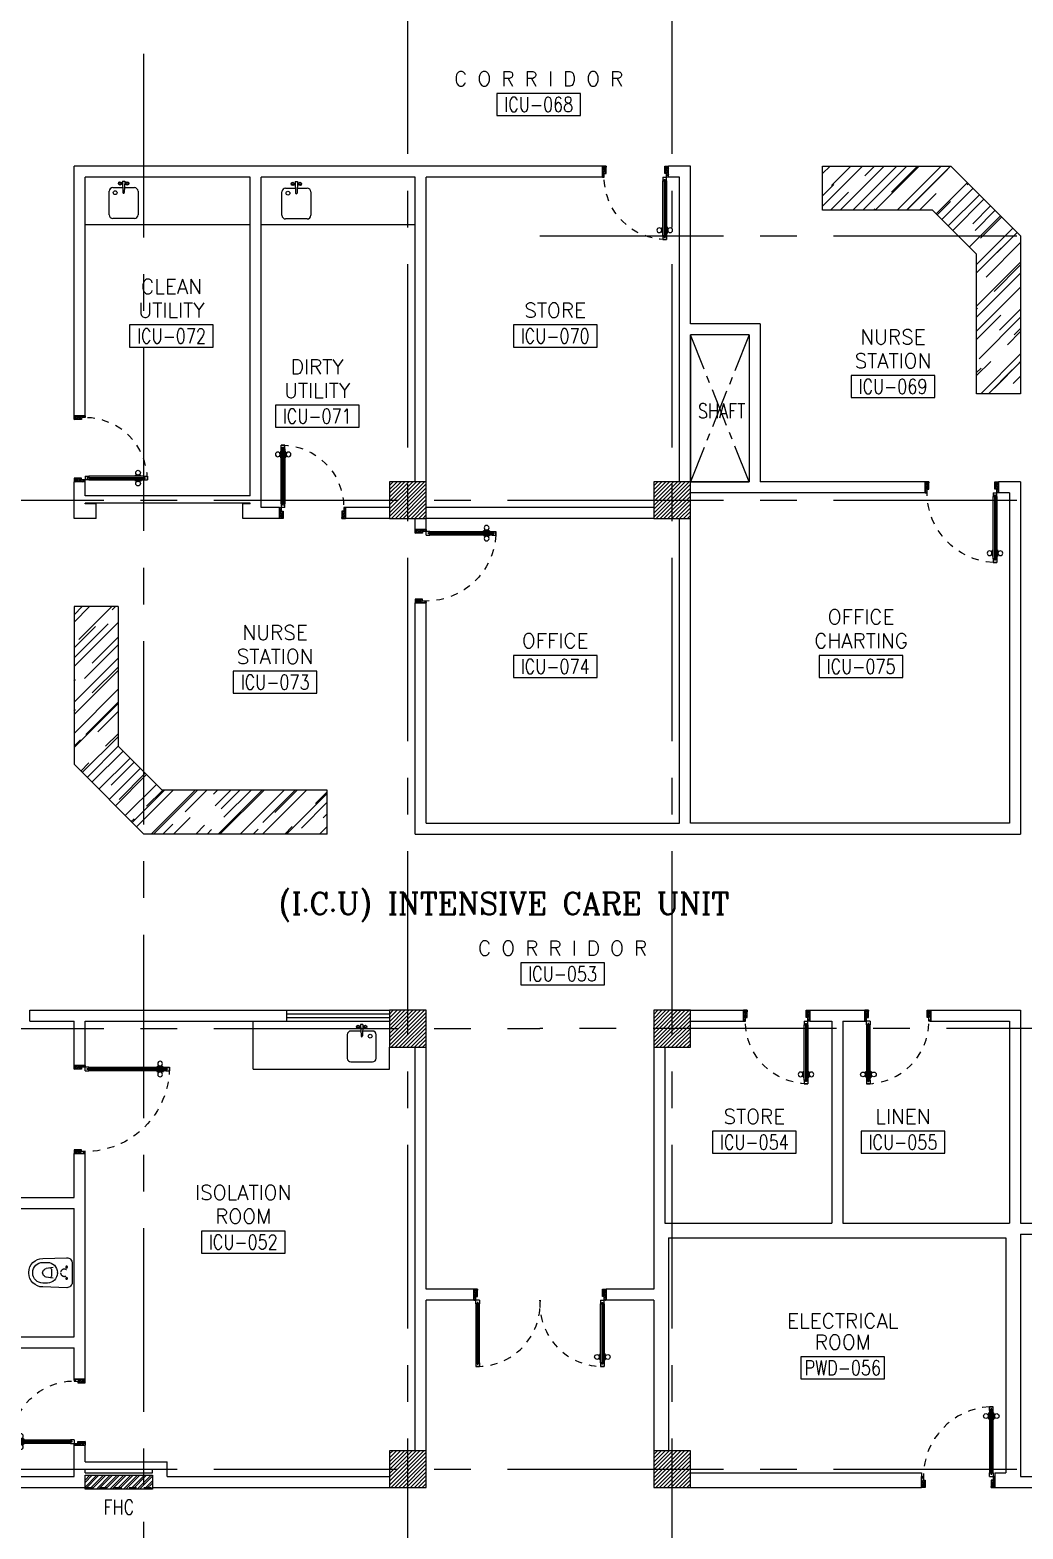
# Model space of a CAD drawing. Extents: x -0.3 to 93.5, y -1.1 to 78.4.
# Drawn here: x 17.84 to 31.37, y 36.15 to 56.57 of the extents above; entities that cross this region are included whole.
import ezdxf
from ezdxf.enums import TextEntityAlignment as Align

# ---------------------------------------------------------------- set-up
doc = ezdxf.new("R2010")
doc.units = 0
doc.header["$MEASUREMENT"] = 0
for name, pattern in [('CENTER2', [1.125, 0.75, -0.125, 0.125, -0.125]), ('CENTERX2', [4, 2.5, -0.5, 0.5, -0.5]), ('HIDDEN', [0.375, 0.25, -0.125]), ('HIDDEN2', [0.1875, 0.125, -0.0625])]:
    doc.linetypes.add(name, pattern=pattern)
doc.layers.get('0').update_dxf_attribs({"linetype": 'CONTINUOUS'})
for name, color, linetype in [('ALM', 11, 'CONTINUOUS'), ('AXES', 11, 'CENTERX2'), ('COL', 11, 'CONTINUOUS'), ('COUNTER', 11, 'CONTINUOUS'), ('DOOR', 7, 'CONTINUOUS'), ('FHC', 11, 'CONTINUOUS'), ('FIX', 11, 'CONTINUOUS'), ('HAT', 11, 'CONTINUOUS'), ('NON-MEDICAL', 11, 'CONTINUOUS'), ('RM-BOX', 11, 'CONTINUOUS'), ('RM-NAME', 11, 'CONTINUOUS'), ('RM-NO', 11, 'CONTINUOUS'), ('WALL', 11, 'CONTINUOUS'), ('WIN', 11, 'CONTINUOUS')]:
    doc.layers.add(name, color=color, linetype=linetype)
doc.styles.add('ROMANC', font='romanc', dxfattribs={"height": 0.1})
doc.styles.add('ROMANS', font='ROMANS.shx', dxfattribs={"width": 0.6})

# ---------------------------------------------------------------- blocks, each defined once
blk = doc.blocks.new('*X59')
at = {"color": 0}
for p, q in [((80579, 149522), (81047, 149990)), ((80579, 149575), (80994, 149990)), ((80579, 149628), (80941, 149990)), ((80579, 149681), (80888, 149990)), ((80579, 149734), (80835, 149990)), ((80579, 149787), (80782, 149990)), ((80579, 149840), (80729, 149990)), ((80579, 149893), (80676, 149990)), ((80579, 149946), (80623, 149990)), ((80600, 149490), (81079, 149969)), ((80653, 149490), (81079, 149916)), ((80706, 149490), (81079, 149863)), ((80759, 149490), (81079, 149810)), ((80812, 149490), (81079, 149757)), ((80865, 149490), (81079, 149704)), ((80918, 149490), (81079, 149651)), ((80971, 149490), (81079, 149598)), ((81024, 149490), (81079, 149545)), ((81077, 149490), (81079, 149492))]:
    blk.add_line(p, q, dxfattribs=at)
blk = doc.blocks.new('*X58')
at = {"color": 0}
for p, q in [((84179, 149516), (84653, 149990)), ((84179, 149569), (84600, 149990)), ((84179, 149622), (84547, 149990)), ((84179, 149675), (84494, 149990)), ((84179, 149728), (84441, 149990)), ((84179, 149781), (84388, 149990)), ((84179, 149834), (84335, 149990)), ((84179, 149887), (84282, 149990)), ((84179, 149940), (84229, 149990)), ((84206, 149490), (84679, 149963)), ((84259, 149490), (84679, 149910)), ((84312, 149490), (84679, 149857)), ((84365, 149490), (84679, 149804)), ((84418, 149490), (84679, 149751)), ((84471, 149490), (84679, 149698)), ((84524, 149490), (84679, 149645)), ((84577, 149490), (84679, 149592)), ((84630, 149490), (84679, 149539))]:
    blk.add_line(p, q, dxfattribs=at)
blk = doc.blocks.new('*X57')
at = {"color": 0}
for p, q in [((80579, 155515), (81054, 155990)), ((80579, 155568), (81001, 155990)), ((80579, 155621), (80948, 155990)), ((80579, 155674), (80895, 155990)), ((80579, 155727), (80842, 155990)), ((80579, 155780), (80789, 155990)), ((80579, 155833), (80736, 155990)), ((80579, 155886), (80683, 155990)), ((80579, 155939), (80630, 155990)), ((80607, 155490), (81079, 155962)), ((80660, 155490), (81079, 155909)), ((80713, 155490), (81079, 155856)), ((80766, 155490), (81079, 155803)), ((80819, 155490), (81079, 155750)), ((80872, 155490), (81079, 155697)), ((80925, 155490), (81079, 155644)), ((80978, 155490), (81079, 155591)), ((81031, 155490), (81079, 155538))]:
    blk.add_line(p, q, dxfattribs=at)
blk = doc.blocks.new('*X56')
at = {"color": 0}
for p, q in [((84179, 155509), (84660, 155990)), ((84179, 155562), (84607, 155990)), ((84179, 155615), (84554, 155990)), ((84179, 155668), (84501, 155990)), ((84179, 155721), (84448, 155990)), ((84179, 155774), (84395, 155990)), ((84179, 155827), (84342, 155990)), ((84179, 155880), (84289, 155990)), ((84179, 155933), (84236, 155990)), ((84179, 155986), (84183, 155990)), ((84213, 155490), (84679, 155956)), ((84266, 155490), (84679, 155903)), ((84319, 155490), (84679, 155850)), ((84372, 155490), (84679, 155796)), ((84426, 155490), (84679, 155743)), ((84479, 155490), (84679, 155690)), ((84532, 155490), (84679, 155637)), ((84585, 155490), (84679, 155584)), ((84638, 155490), (84679, 155531))]:
    blk.add_line(p, q, dxfattribs=at)
blk = doc.blocks.new('COL50')
at = {"layer": 'COL'}
blk.add_lwpolyline([(-250, 250), (-250, -250), (250, -250), (250, 250)], close=True, dxfattribs=at)
blk = doc.blocks.new('RM1')
at = {"layer": 'RM-BOX'}
blk.add_lwpolyline([(570, -200), (-570, -200), (-570, -500), (570, -500)], close=True, dxfattribs=at)
at = {"layer": 'RM-NAME', "style": 'ROMANS'}
for tag, p in [('ROOMNAME1', (0, 324)), ('ROOMNAME2', (0, 0))]:
    blk.add_attdef(tag, text='', height=200, dxfattribs=at).set_placement(p, align=Align.MIDDLE)
at = {"layer": 'RM-NO', "style": 'ROMANS', "width": 0.8}
blk.add_attdef('ROOMNO', text='', height=200, dxfattribs=at).set_placement((0, -350), align=Align.MIDDLE)
blk = doc.blocks.new('DOOR90')
at = {"layer": 'DOOR', "color": 0, "linetype": 'ByBlock'}
for p, q in [((-150, 0), (-150, -25)), ((-150, 0), (0, 0)), ((0, -50), (0, 0)), ((-1000, -25), (-1000, -75)), ((-1000, -75), (-1000, -25)), ((-950, -25), (-1000, -25)), ((-950, -75), (-1000, -75)), ((-970, -42), (-970, -58)), ((-950, -42), (-970, -42)), ((-950, -58), (-970, -58)), ((-950, -25), (-950, -42)), ((-950, -58), (-950, -75)), ((-918, -25), (-918, -18)), ((-828, -18), (-918, -18)), ((-918, -75), (-918, -82)), ((-828, -82), (-918, -82)), ((-905, -18), (-905, -9)), ((-905, -9), (-840, -9)), ((-905, -18), (-840, -18)), ((-905, -82), (-905, -91)), ((-905, -82), (-840, -82)), ((-905, -91), (-840, -91)), ((-840, -18), (-840, -9)), ((-840, -82), (-840, -91)), ((-828, -25), (-828, -18)), ((-828, -75), (-828, -82)), ((-200, -42), (-200, -25)), ((-200, -25), (-150, -25)), ((-180, -42), (-200, -42)), ((-200, -75), (-200, -58)), ((-200, -58), (-180, -58)), ((-150, -75), (-200, -75)), ((-180, -58), (-180, -42)), ((-150, -75), (-150, -25)), ((-150, -25), (-100, -25)), ((-100, -25), (-100, -50)), ((-100, -50), (0, -50)), ((-150, -900), (-150, -875)), ((-150, -875), (-100, -875)), ((0, -900), (-150, -900)), ((-150, -900), (0, -900)), ((-100, -850), (0, -850)), ((-100, -875), (-100, -850)), ((0, -850), (0, -900))]:
    blk.add_line(p, q, dxfattribs=at)
at = {"layer": 'DOOR', "color": 9, "linetype": 'ByBlock'}
for p, q in [((0, -50), (-114, 0)), ((0, -50), (-40, 0)), ((0, -50), (-100, -37)), ((0, -850), (-114, -900)), ((0, -850), (-100, -863)), ((0, -850), (-40, -900))]:
    blk.add_line(p, q, dxfattribs=at)
at = {"layer": 'DOOR', "linetype": 'ByBlock'}
for p, q in [((-200, -25), (-950, -25)), ((-200, -42), (-950, -42)), ((-200, -58), (-950, -58)), ((-950, -75), (-200, -75))]:
    blk.add_line(p, q, dxfattribs=at)
at = {"layer": 'DOOR', "color": 0, "linetype": 'ByBlock'}
for centre in [(-873, 24), (-873, -124)]:
    blk.add_circle(centre, 32.4, dxfattribs=at)
at = {"layer": 'DOOR', "color": 9, "linetype": 'ByBlock'}
for centre, radius, start, end in [((0, -50), 154, 161.1053, 166.2858), ((0, -50), 134, 158.1598, 169.28), ((0, -50), 94.4, 148.0182, 180), ((0, -50), 74.4, 137.7764, 180), ((0, -50), 114, 154.0838, 167.3774), ((0, -50), 54.4, 113.2074, 180), ((0, -50), 34.4, 90, 180), ((0, -50), 14.4, 90, 180), ((0, -850), 154, 193.7142, 198.8947), ((0, -850), 134, 190.72, 201.8402), ((0, -850), 94.4, 180, 211.9818), ((0, -850), 74.4, 180, 222.2236), ((0, -850), 54.4, 180, 246.7926), ((0, -850), 34.4, 180, 270), ((0, -850), 14.4, 180, 270)]:
    blk.add_arc(centre, radius, start, end, dxfattribs=at)
at = {"layer": 'DOOR', "linetype": 'HIDDEN', "ltscale": 0.5}
blk.add_arc((-150, -25), 850, 180, 270, dxfattribs=at)
blk = doc.blocks.new('A$C272A55A0')
at = {"layer": 'DOOR', "color": 0, "linetype": 'ByBlock'}
for p, q in [((0, 900), (0, 1050)), ((50, 1050), (0, 1050)), ((50, 950), (50, 1050)), ((1750, 950), (1750, 1050)), ((1750, 1050), (1800, 1050)), ((1800, 1050), (1800, 900)), ((0, 900), (25, 900)), ((25, 950), (50, 950)), ((25, 900), (25, 950)), ((75, 900), (25, 900)), ((25, 850), (25, 900)), ((42, 850), (25, 850)), ((58, 870), (42, 870)), ((42, 870), (42, 850)), ((58, 850), (58, 870)), ((75, 850), (58, 850)), ((75, 900), (75, 850)), ((1725, 900), (1775, 900)), ((1725, 900), (1725, 850)), ((1725, 850), (1742, 850)), ((1742, 870), (1758, 870)), ((1742, 850), (1742, 870)), ((1775, 950), (1750, 950)), ((1758, 870), (1758, 850)), ((1758, 850), (1775, 850)), ((1775, 900), (1775, 950)), ((1800, 900), (1775, 900)), ((1775, 850), (1775, 900)), ((25, 50), (42, 50)), ((25, 50), (25, 0)), ((25, 0), (75, 0)), ((75, 0), (25, 0)), ((42, 50), (42, 30)), ((42, 30), (58, 30)), ((58, 50), (75, 50)), ((58, 50), (58, 30)), ((75, 50), (75, 0)), ((1718, 160), (1709, 160)), ((1709, 95), (1709, 160)), ((1718, 95), (1709, 95)), ((1725, 173), (1718, 173)), ((1718, 173), (1718, 83)), ((1718, 95), (1718, 160)), ((1725, 83), (1718, 83)), ((1742, 50), (1725, 50)), ((1725, 50), (1725, 0)), ((1775, 0), (1725, 0)), ((1725, 0), (1775, 0)), ((1742, 50), (1742, 30)), ((1758, 30), (1742, 30)), ((1775, 50), (1758, 50)), ((1758, 50), (1758, 30)), ((1775, 173), (1782, 173)), ((1775, 83), (1782, 83)), ((1775, 50), (1775, 0)), ((1782, 173), (1782, 83)), ((1782, 160), (1791, 160)), ((1782, 95), (1782, 160)), ((1782, 95), (1791, 95)), ((1791, 95), (1791, 160))]:
    blk.add_line(p, q, dxfattribs=at)
at = {"layer": 'DOOR', "color": 9, "linetype": 'ByBlock'}
for p, q in [((50, 1050), (0, 1010)), ((50, 1050), (0, 937)), ((50, 1050), (37, 950)), ((1750, 1050), (1800, 1010)), ((1750, 1050), (1800, 937)), ((1750, 1050), (1763, 950))]:
    blk.add_line(p, q, dxfattribs=at)
at = {"layer": 'DOOR', "linetype": 'ByBlock'}
for p, q in [((25, 850), (25, 50)), ((42, 850), (42, 50)), ((58, 850), (58, 50)), ((75, 50), (75, 850)), ((1725, 50), (1725, 850)), ((1742, 850), (1742, 50)), ((1758, 850), (1758, 50)), ((1775, 850), (1775, 50))]:
    blk.add_line(p, q, dxfattribs=at)
at = {"layer": 'DOOR', "color": 0, "linetype": 'ByBlock'}
for centre in [(1676, 128), (1824, 128)]:
    blk.add_circle(centre, 32.4, dxfattribs=at)
at = {"layer": 'DOOR', "color": 9, "linetype": 'ByBlock'}
for centre, radius, start, end in [((50, 1050), 54.4, 203.2074, 270), ((50, 1050), 34.4, 180, 270), ((50, 1050), 14.4, 180, 270), ((1750, 1050), 14.4, 270, 0), ((1750, 1050), 34.4, 270, 0), ((1750, 1050), 54.4, 270, 336.7926), ((50, 1050), 74.4, 227.7764, 270), ((50, 1050), 94.4, 238.0182, 270), ((50, 1050), 114, 244.0838, 257.3774), ((50, 1050), 134, 248.1598, 259.28), ((50, 1050), 154, 251.1053, 256.2858), ((1750, 1050), 74.4, 270, 312.2236), ((1750, 1050), 94.4, 270, 301.9818), ((1750, 1050), 114, 282.6226, 295.9162), ((1750, 1050), 134, 280.72, 291.8402), ((1750, 1050), 154, 283.7142, 288.8947)]:
    blk.add_arc(centre, radius, start, end, dxfattribs=at)
at = {"layer": 'DOOR', "linetype": 'HIDDEN', "ltscale": 0.5}
for centre, start, end in [((50, 851), 268.3174, 3.2965), ((1750, 851), 176.7035, 271.6826)]:
    blk.add_arc(centre, 851, start, end, dxfattribs=at)
at = {"layer": 'WALL', "linetype": 'ByBlock'}
blk.add_line((1800, 900), (1800, 1050), dxfattribs=at)
blk = doc.blocks.new('*X108')
at = {"color": 0}
for p, q in [((80579, 155515), (81054, 155990)), ((80579, 155568), (81001, 155990)), ((80579, 155621), (80948, 155990)), ((80579, 155674), (80895, 155990)), ((80579, 155727), (80842, 155990)), ((80579, 155780), (80789, 155990)), ((80579, 155833), (80736, 155990)), ((80579, 155886), (80683, 155990)), ((80579, 155939), (80630, 155990)), ((80607, 155490), (81079, 155962)), ((80660, 155490), (81079, 155909)), ((80713, 155490), (81079, 155856)), ((80766, 155490), (81079, 155803)), ((80819, 155490), (81079, 155750)), ((80872, 155490), (81079, 155697)), ((80925, 155490), (81079, 155644)), ((80978, 155490), (81079, 155591)), ((81031, 155490), (81079, 155538))]:
    blk.add_line(p, q, dxfattribs=at)
blk = doc.blocks.new('A$C3A782592')
at = {"layer": 'COUNTER', "linetype": 'ByBlock'}
for p, q in [((0, 3100), (0, 951)), ((600, 3100), (0, 3100)), ((600, 3100), (600, 1200)), ((1200, 600), (600, 1200)), ((951, 0), (0, 951)), ((3450, 600), (1200, 600)), ((3450, 0), (3450, 600)), ((3450, 0), (951, 0))]:
    blk.add_line(p, q, dxfattribs=at)
blk = doc.blocks.new('DOOR100')
at = {"layer": 'DOOR', "color": 0, "linetype": 'ByBlock'}
for p, q in [((-25, 1300), (-75, 1300)), ((-75, 1300), (-25, 1300)), ((-75, 1250), (-75, 1300)), ((-58, 1250), (-75, 1250)), ((-42, 1270), (-58, 1270)), ((-58, 1250), (-58, 1270)), ((-42, 1250), (-42, 1270)), ((-25, 1250), (-42, 1250)), ((-25, 1250), (-25, 1300)), ((-82, 1205), (-91, 1205)), ((-91, 1205), (-91, 1140)), ((-82, 1140), (-91, 1140)), ((-75, 1218), (-82, 1218)), ((-82, 1128), (-82, 1218)), ((-82, 1205), (-82, 1140)), ((-75, 1128), (-82, 1128)), ((-25, 1218), (-18, 1218)), ((-25, 1128), (-18, 1128)), ((-18, 1128), (-18, 1218)), ((-18, 1205), (-9, 1205)), ((-18, 1205), (-18, 1140)), ((-18, 1140), (-9, 1140)), ((-9, 1205), (-9, 1140)), ((-1200, 0), (-1200, 150)), ((-1200, 150), (-1175, 150)), ((-1200, 150), (-1200, 0)), ((-1150, 0), (-1200, 0)), ((-1175, 150), (-1175, 100)), ((-1175, 100), (-1150, 100)), ((-1150, 100), (-1150, 0)), ((-75, 200), (-58, 200)), ((-75, 150), (-75, 200)), ((-75, 150), (-25, 150)), ((-58, 200), (-58, 180)), ((-58, 180), (-42, 180)), ((-50, 100), (-50, 0)), ((-25, 100), (-50, 100)), ((-50, 0), (0, 0)), ((-42, 200), (-25, 200)), ((-42, 180), (-42, 200)), ((-25, 200), (-25, 150)), ((0, 150), (-25, 150)), ((-25, 150), (-25, 100)), ((0, 150), (0, 0))]:
    blk.add_line(p, q, dxfattribs=at)
at = {"layer": 'DOOR', "linetype": 'ByBlock'}
for p, q in [((-75, 1250), (-75, 200)), ((-58, 200), (-58, 1250)), ((-42, 200), (-42, 1250)), ((-25, 200), (-25, 1250)), ((0, 0), (0, 150))]:
    blk.add_line(p, q, dxfattribs=at)
at = {"layer": 'DOOR', "color": 9, "linetype": 'ByBlock'}
for p, q in [((-1150, 0), (-1200, 114)), ((-1150, 0), (-1200, 40)), ((-1150, 0), (-1163, 100)), ((-50, 0), (0, 114)), ((-50, 0), (-37, 100)), ((-50, 0), (0, 40))]:
    blk.add_line(p, q, dxfattribs=at)
at = {"layer": 'DOOR', "color": 0, "linetype": 'ByBlock'}
for centre in [(-124, 1173), (24, 1173)]:
    blk.add_circle(centre, 32.4, dxfattribs=at)
at = {"layer": 'DOOR', "linetype": 'HIDDEN', "ltscale": 0.5}
blk.add_arc((-25, 150), 1150, 90, 180.0001, dxfattribs=at)
at = {"layer": 'DOOR', "color": 9, "linetype": 'ByBlock'}
for centre, radius, start, end in [((-1150, 0), 154, 103.7142, 108.8947), ((-1150, 0), 134, 100.72, 111.8402), ((-1150, 0), 94.4, 90, 121.9818), ((-1150, 0), 74.4, 90, 132.2236), ((-1150, 0), 54.4, 90, 156.7926), ((-1150, 0), 34.4, 90, 180), ((-1150, 0), 14.4, 90, 180), ((-50, 0), 94.4, 58.0182, 90), ((-50, 0), 74.4, 47.7764, 90), ((-50, 0), 54.4, 23.2074, 90), ((-50, 0), 34.4, 0, 90), ((-50, 0), 14.4, 0, 90), ((-50, 0), 134, 68.1598, 79.28), ((-50, 0), 114, 64.0838, 77.3774), ((-50, 0), 154, 71.1053, 76.2858)]:
    blk.add_arc(centre, radius, start, end, dxfattribs=at)
blk = doc.blocks.new('DOOR-10')
at = {"layer": 'DOOR', "color": 0, "linetype": 'ByBlock'}
for p, q in [((-26, 1100), (-76, 1100)), ((-76, 1100), (-26, 1100)), ((-76, 1050), (-76, 1100)), ((-59, 1050), (-76, 1050)), ((-43, 1070), (-59, 1070)), ((-59, 1050), (-59, 1070)), ((-43, 1050), (-43, 1070)), ((-26, 1050), (-43, 1050)), ((-26, 1050), (-26, 1100)), ((-83, 1005), (-92, 1005)), ((-92, 1005), (-92, 940)), ((-83, 940), (-92, 940)), ((-76, 1018), (-83, 1018)), ((-83, 928), (-83, 1018)), ((-83, 1005), (-83, 940)), ((-76, 928), (-83, 928)), ((-26, 1018), (-18, 1018)), ((-26, 928), (-18, 928)), ((-18, 928), (-18, 1018)), ((-18, 1005), (-9, 1005)), ((-18, 1005), (-18, 940)), ((-18, 940), (-9, 940)), ((-9, 1005), (-9, 940)), ((-1001, 0), (-1001, 150)), ((-1001, 150), (-976, 150)), ((-1001, 150), (-1001, 0)), ((-951, 0), (-1001, 0)), ((-976, 150), (-976, 100)), ((-976, 100), (-951, 100)), ((-951, 100), (-951, 0)), ((-76, 200), (-59, 200)), ((-76, 150), (-76, 200)), ((-76, 150), (-26, 150)), ((-59, 200), (-59, 180)), ((-59, 180), (-43, 180)), ((-51, 100), (-51, 0)), ((-26, 100), (-51, 100)), ((-51, 0), (-1, 0)), ((-43, 200), (-26, 200)), ((-43, 180), (-43, 200)), ((-26, 200), (-26, 150)), ((-1, 150), (-26, 150)), ((-26, 150), (-26, 100))]:
    blk.add_line(p, q, dxfattribs=at)
at = {"layer": 'DOOR', "linetype": 'ByBlock'}
for p, q in [((-76, 1050), (-76, 200)), ((-59, 200), (-59, 1050)), ((-43, 200), (-43, 1050)), ((-26, 200), (-26, 1050))]:
    blk.add_line(p, q, dxfattribs=at)
at = {"layer": 'DOOR', "color": 9, "linetype": 'ByBlock'}
for p, q in [((-951, 0), (-1001, 114)), ((-951, 0), (-1001, 40)), ((-951, 0), (-964, 100)), ((-51, 0), (-1, 114)), ((-51, 0), (-37, 100)), ((-51, 0), (-1, 40)), ((-1, 0), (-1, 150))]:
    blk.add_line(p, q, dxfattribs=at)
at = {"layer": 'DOOR', "color": 0, "linetype": 'ByBlock'}
for centre in [(-124, 973), (23, 973)]:
    blk.add_circle(centre, 32.4, dxfattribs=at)
at = {"layer": 'DOOR', "linetype": 'HIDDEN', "ltscale": 0.5}
blk.add_arc((-23, 149), 952, 93.1482, 179.9482, dxfattribs=at)
at = {"layer": 'DOOR', "color": 9, "linetype": 'ByBlock'}
for centre, radius, start, end in [((-951, 0), 154, 103.7142, 108.8947), ((-951, 0), 134, 100.72, 111.8402), ((-951, 0), 94.4, 90, 121.9818), ((-951, 0), 74.4, 90, 132.2236), ((-951, 0), 54.4, 90, 156.7926), ((-951, 0), 34.4, 90, 180), ((-951, 0), 14.4, 90, 180), ((-51, 0), 94.4, 58.0182, 90), ((-51, 0), 74.4, 47.7764, 90), ((-51, 0), 54.4, 23.2074, 90), ((-51, 0), 34.4, 0, 90), ((-51, 0), 14.4, 0, 90), ((-51, 0), 134, 68.1598, 79.28), ((-51, 0), 114, 64.0838, 77.3774), ((-51, 0), 154, 71.1053, 76.2858)]:
    blk.add_arc(centre, radius, start, end, dxfattribs=at)
blk = doc.blocks.new('WC1')
at = {"layer": 'FIX', "lineweight": 20}
for p, q in [((-727, 5), (-727, -5)), ((-674, 5), (-674, -5)), ((-534, 24), (-540, 0)), ((-540, 0), (-534, -24)), ((-210, 204), (-538, 194)), ((-475, 141), (-538, 141)), ((-395, 76), (-490, 60)), ((-339, 5), (-339, -5)), ((-538, -141), (-475, -141)), ((-538, -194), (-210, -204)), ((-490, -60), (-395, -76))]:
    blk.add_line(p, q, dxfattribs=at)
at = {"layer": 'FIX', "linetype": 'Continuous', "lineweight": 20}
blk.add_line((-420, -47), (-420, 45), dxfattribs=at)
at = {"layer": 'FIX', "lineweight": 20}
blk.add_lwpolyline([(-213, -204), (-210, -204, 0.414214), (-137, -131), (-137, 0), (-137, 131, 0.414214), (-210, 204)], format="xyb", dxfattribs=at)
at = {"layer": 'FIX', "linetype": 'HIDDEN2', "lineweight": 20, "ltscale": 0.3}
blk.add_circle((-245, 0), 49.8, dxfattribs=at)
at = {"layer": 'FIX', "linetype": 'HIDDEN', "lineweight": 20, "ltscale": 0.05}
for centre in [(-213, 78), (-213, -77)]:
    blk.add_circle(centre, 11.6, dxfattribs=at)
at = {"layer": 'FIX', "lineweight": 20}
for centre, radius, start, end in [((-538, 5), 189, 90, 180), ((-538, 5), 136, 90, 180), ((-473, -7), 68.2, 128.9242, 152.8468), ((-464, -18), 82, 108.496, 128.9242), ((-475, 5), 136, 360, 90), ((-538, -5), 189, 180, 270), ((-538, -5), 136, 180, 270), ((-473, 7), 68.2, 207.1532, 231.0758), ((-464, 18), 82, 231.0758, 251.504), ((-475, -5), 136, 270, 0)]:
    blk.add_arc(centre, radius, start, end, dxfattribs=at)
at = {"layer": 'FIX', "linetype": 'Continuous', "lineweight": 20}
for centre, start, end in [((-443, 46), 357.6662, 91.6121), ((-442, -46), 268.3879, 2.3338)]:
    blk.add_arc(centre, 22.3, start, end, dxfattribs=at)

msp = doc.modelspace()

# ---------------------------------------------------------------- hatches: boundary and pattern name
at = {"layer": 'COUNTER', "linetype": 'ByBlock'}
h = msp.add_hatch(dxfattribs=at)
h.set_pattern_fill('AR-RROOF', color=11, scale=0.32, angle=45, style=0)
h.set_pattern_definition([(45, (-276011.78315, -57293.01293), (0.27152900398, 0.72407734394), [4.8, -0.64, 1.6, -0.32]), (45, (-276011.59534, -57292.59885), (-0.52721881605, 0.0746704761), [0.96, -0.1056, 1.92, -0.24]), (45, (-276011.86234, -57292.70746), (1.02502199, 1.32822937778), [2.56, -0.448, 1.28, -0.32])])
h.paths.add_polyline_path([(30.3924, 54.72), (28.6424, 54.72), (28.6424, 54.12), (30.1424, 54.12), (30.7424, 53.52), (30.7424, 51.62), (31.3424, 51.62), (31.3424, 53.77)])
h = msp.add_hatch(dxfattribs=at)
h.set_pattern_fill('AR-RROOF', color=11, scale=0.32, angle=45, style=0)
h.set_pattern_definition([(45, (-57.83687, -112.74973), (0.271529, 0.72407734), [4.8, -0.64, 1.6, -0.32]), (45, (-57.64906, -112.33565), (-0.5272188, 0.0746705), [0.96, -0.1056, 1.92, -0.24]), (45, (-57.91607, -112.44426), (1.025022, 1.32822938), [2.56, -0.448, 1.28, -0.32])])
h.paths.add_polyline_path([(19.0424, 48.72), (18.4424, 48.72), (18.4424, 46.5715), (18.5188, 46.495), (19.3674, 46.495), (19.0424, 46.82)])
h.paths.add_polyline_path([(19.3924, 45.6215), (19.3924, 46.47), (19.3674, 46.495), (18.5188, 46.495)])
h.paths.add_polyline_path([(21.8924, 45.62), (21.8924, 46.22), (19.6424, 46.22), (19.3924, 46.47), (19.3924, 45.6215), (19.3938, 45.62)])
at = {"layer": 'FHC', "linetype": 'ByBlock', "ltscale": 0.3}
h = msp.add_hatch(dxfattribs=at)
h.set_pattern_fill('ANSI32', color=11, scale=0.175, style=0)
h.set_pattern_definition([(45, (-213.60383, 5.643995), (-0.046403883, 0.046403883), []), (45, (-213.572894, 5.643995), (-0.046403883, 0.046403883), [])])
h.paths.add_polyline_path([(19.5124, 36.695), (19.5124, 36.885), (18.5924, 36.885), (18.5924, 36.695)])
h.paths.add_polyline_path([(18.3797, 36.2739), (18.3797, 36.6947), (18.6422, 36.6947), (18.6422, 36.2739)], flags=9)

# ---------------------------------------------------------------- linework, layer by layer
at = {"layer": 'ALM', "linetype": 'ByBlock'}
msp.add_line((22.7424, 36.72), (22.9924, 36.72), dxfattribs=at)
msp.add_line((22.7424, 36.72), (22.9924, 36.72), dxfattribs=at)
at = {"layer": 'AXES'}
for p, q in [((22.9924, -1.1143), (22.9924, 77.6984)), ((22.9924, -1.1143), (22.9924, 77.6984)), ((26.5924, -1.1143), (26.5924, 77.6984)), ((26.5924, -1.1143), (26.5924, 77.6984)), ((19.3924, 5.75), (19.3924, 64.57)), ((24.7924, 53.77), (41.009, 53.77)), ((0.35, 50.17), (24.7924, 50.17)), ((24.7924, 50.17), (41.0124, 50.17)), ((0.35, 42.97), (24.7924, 42.97)), ((92.8324, 42.97), (24.7924, 42.97)), ((0.35, 36.97), (24.7924, 36.97)), ((24.7924, 36.97), (40.9924, 36.97))]:
    msp.add_line(p, q, dxfattribs=at)
at = {"layer": 'COUNTER', "linetype": 'ByBlock'}
msp.add_lwpolyline([(30.7424, 51.62), (30.7424, 53.52), (30.1424, 54.12), (28.6424, 54.12), (28.6424, 54.72), (30.3924, 54.72), (31.3424, 53.77), (31.3424, 51.62)], close=True, dxfattribs=at)
at = {"layer": 'FHC', "linetype": 'ByBlock', "ltscale": 0.3}
msp.add_lwpolyline([(18.5924, 36.885), (19.5124, 36.885), (19.5124, 36.695), (18.5924, 36.695)], close=True, dxfattribs=at)
at = {"layer": 'NON-MEDICAL'}
for p, q in [((18.9219, 54.0563), (18.9219, 54.3774)), ((18.9718, 54.4273), (19.1083, 54.4273)), ((19.1022, 54.5155), (19.1343, 54.5155)), ((19.1022, 54.5155), (19.1083, 54.3602)), ((19.1343, 54.5155), (19.1282, 54.3602)), ((19.1282, 54.4273), (19.2647, 54.4273)), ((19.3146, 54.3774), (19.3146, 54.0563)), ((21.2762, 54.0499), (21.2762, 54.371)), ((21.3261, 54.4209), (21.4626, 54.4209)), ((21.4565, 54.5091), (21.4626, 54.3538)), ((21.4565, 54.5091), (21.4886, 54.5091)), ((21.4886, 54.5091), (21.4825, 54.3538)), ((21.4825, 54.4209), (21.619, 54.4209)), ((21.6689, 54.371), (21.6689, 54.0499)), ((20.8424, 53.92), (18.5924, 53.92)), ((19.2647, 54.0065), (18.9718, 54.0065)), ((23.0924, 53.92), (20.9924, 53.92)), ((21.619, 54), (21.3261, 54)), ((20.8859, 42.42), (20.8859, 43.07)), ((22.167, 42.8877), (22.167, 42.5666)), ((22.3533, 42.9376), (22.2169, 42.9376)), ((22.3793, 43.0258), (22.3473, 43.0258)), ((22.3473, 43.0258), (22.3533, 42.8705)), ((22.3793, 43.0258), (22.3733, 42.8705)), ((22.5098, 42.9376), (22.3733, 42.9376)), ((22.5597, 42.5666), (22.5597, 42.8877)), ((22.7399, 42.42), (22.7399, 42.72)), ((22.2169, 42.5168), (22.5098, 42.5168)), ((20.8859, 42.42), (22.7399, 42.42))]:
    msp.add_line(p, q, dxfattribs=at)
for centre, radius in [((19.0038, 54.3579), 0.0255), ((19.0685, 54.4844), 0.0217), ((19.0685, 54.4844), 0.014), ((19.168, 54.4844), 0.0217), ((19.168, 54.4844), 0.014), ((21.3581, 54.3514), 0.0255), ((21.4228, 54.478), 0.0217), ((21.4228, 54.478), 0.014), ((21.5223, 54.478), 0.0217), ((21.5223, 54.478), 0.014), ((22.3136, 42.9947), 0.0217), ((22.3136, 42.9947), 0.014), ((22.4131, 42.9947), 0.0217), ((22.4131, 42.9947), 0.014), ((22.4778, 42.8682), 0.0255)]:
    msp.add_circle(centre, radius, dxfattribs=at)
for centre, radius, start, end in [((18.9718, 54.3774), 0.0499, 90, 180), ((19.1182, 54.3602), 0.00997, 180, 0), ((19.2647, 54.3774), 0.0499, 0, 90), ((21.3261, 54.371), 0.0499, 90, 180), ((21.4725, 54.3538), 0.00997, 180, 0), ((21.619, 54.371), 0.0499, 0, 90), ((18.9718, 54.0563), 0.0499, 180, 270), ((19.2647, 54.0563), 0.0499, 270, 0), ((21.3261, 54.0499), 0.0499, 180, 270), ((21.619, 54.0499), 0.0499, 270, 0), ((22.2169, 42.8877), 0.0499, 90, 180), ((22.5098, 42.8877), 0.0499, 0, 90), ((22.3633, 42.8705), 0.00997, 180, 0), ((22.2169, 42.5666), 0.0499, 180, 270), ((22.5098, 42.5666), 0.0499, 270, 0)]:
    msp.add_arc(centre, radius, start, end, dxfattribs=at)
at = {"layer": 'WALL'}
for p, q in [((18.4424, 51.32), (18.4424, 54.72)), ((18.5924, 51.32), (18.5924, 54.57)), ((20.8424, 50.23), (20.8424, 54.57)), ((20.9924, 50.07), (20.9924, 54.57)), ((23.0924, 50.42), (23.0924, 54.57)), ((23.0924, 50.42), (23.0924, 54.57)), ((23.2424, 49.77), (23.2424, 54.57)), ((23.2424, 49.77), (23.2424, 54.57)), ((26.6924, 50.42), (26.6924, 54.57)), ((26.8424, 52.57), (26.8424, 54.72)), ((26.6924, 50.42), (26.6924, 53.2356)), ((27.7924, 52.57), (26.8424, 52.57)), ((27.7924, 52.57), (27.7924, 50.42)), ((26.8424, 45.77), (26.8424, 52.42)), ((27.6424, 52.42), (26.8424, 52.42)), ((26.8424, 52.42), (26.8424, 50.42)), ((27.6424, 52.42), (27.6424, 50.42)), ((18.4424, 49.92), (18.4424, 50.42)), ((18.5924, 50.23), (18.5924, 50.42)), ((26.8424, 50.42), (27.6424, 50.42)), ((31.1924, 50.27), (31.1924, 45.77)), ((31.3424, 50.42), (31.3424, 45.62)), ((18.7424, 49.92), (18.7424, 50.12)), ((20.7424, 49.92), (20.7424, 50.12)), ((21.2424, 49.92), (21.2424, 50.07)), ((22.1424, 49.92), (22.1424, 50.07)), ((23.0924, 49.77), (23.0924, 49.92)), ((23.0924, 49.77), (23.0924, 49.92)), ((26.6924, 45.77), (26.6924, 49.92)), ((23.0924, 45.62), (23.0924, 48.77)), ((23.2424, 45.77), (23.2424, 48.77)), ((23.2424, 45.77), (26.6924, 45.77)), ((31.1924, 45.77), (26.8424, 45.77)), ((23.0924, 45.62), (31.3424, 45.62)), ((18.4424, 42.47), (18.4424, 43.07)), ((18.5924, 42.47), (18.5924, 43.07)), ((18.4424, 40.67), (18.4424, 41.27)), ((18.5924, 38.195), (18.5924, 41.27)), ((18.4424, 38.77), (18.4424, 40.52)), ((18.4424, 38.195), (18.4424, 38.62)), ((18.4424, 36.87), (18.4424, 37.295)), ((18.5924, 37.07), (18.5924, 37.295)), ((18.5924, 36.92), (18.5924, 36.97)), ((19.5124, 36.92), (19.5124, 36.97)), ((19.7124, 36.87), (19.7124, 37.07)), ((29.9924, 36.92), (29.9924, 36.72)), ((30.9924, 36.92), (30.9924, 36.72))]:
    msp.add_line(p, q, dxfattribs=at)
at = {"layer": 'WALL', "linetype": 'ByBlock'}
for p, q in [((25.6424, 54.72), (18.4424, 54.72)), ((20.8424, 54.57), (18.5924, 54.57)), ((23.0924, 54.57), (20.9924, 54.57)), ((25.6424, 54.57), (23.2424, 54.57)), ((25.6424, 54.57), (24.7924, 54.57)), ((25.6424, 54.57), (25.6424, 54.72)), ((25.6424, 54.57), (25.6424, 54.72)), ((26.8424, 54.72), (26.5424, 54.72)), ((26.5424, 54.57), (26.5424, 54.72)), ((26.8424, 54.72), (26.5424, 54.72)), ((26.5424, 54.57), (26.5424, 54.72)), ((26.6924, 54.57), (26.5424, 54.57)), ((26.6924, 54.57), (26.5424, 54.57)), ((18.5924, 51.32), (18.4424, 51.32)), ((18.5924, 50.42), (18.4424, 50.42)), ((27.6424, 50.42), (26.8424, 50.42)), ((30.0424, 50.27), (26.8424, 50.27)), ((30.0424, 50.42), (27.7924, 50.42)), ((30.0424, 50.27), (30.0424, 50.42)), ((31.0424, 50.27), (31.0424, 50.42)), ((31.3424, 50.42), (31.0424, 50.42)), ((31.1924, 50.27), (31.0424, 50.27)), ((20.8424, 50.23), (18.5924, 50.23)), ((20.8424, 50.13), (18.5924, 50.13)), ((18.5924, 50.12), (18.5924, 50.13)), ((18.7424, 50.12), (18.5924, 50.12)), ((20.8424, 50.12), (20.7424, 50.12)), ((20.8424, 50.12), (20.8424, 50.13)), ((21.2424, 50.07), (20.9924, 50.07)), ((22.7424, 50.07), (22.1424, 50.07)), ((22.7424, 50.07), (22.1924, 50.07)), ((26.3424, 50.07), (23.2424, 50.07)), ((18.7424, 49.92), (18.4424, 49.92)), ((21.2424, 49.92), (20.7424, 49.92)), ((22.7424, 49.92), (22.1424, 49.92)), ((22.7424, 49.92), (22.1924, 49.92)), ((26.3424, 49.92), (23.2424, 49.92)), ((23.2424, 49.77), (23.0924, 49.77)), ((23.2424, 49.77), (23.0924, 49.77)), ((23.2424, 48.77), (23.0924, 48.77)), ((23.2424, 48.77), (23.0924, 48.77)), ((17.8424, 43.07), (17.8424, 43.22)), ((17.8424, 43.22), (21.3424, 43.22)), ((21.3424, 43.07), (21.3424, 43.22)), ((26.5924, 43.22), (27.5674, 43.22)), ((27.5674, 43.22), (27.5674, 43.07)), ((28.4674, 43.22), (28.4674, 43.07)), ((28.4674, 43.22), (29.2174, 43.22)), ((29.2174, 43.22), (29.2174, 43.07)), ((30.1174, 43.22), (30.1174, 43.07)), ((30.1174, 43.22), (31.3424, 43.22)), ((31.3424, 43.22), (31.3424, 40.32)), ((17.8424, 43.07), (18.4424, 43.07)), ((18.5924, 43.07), (21.3424, 43.07)), ((26.8424, 43.07), (27.5674, 43.07)), ((28.4674, 43.07), (28.7674, 43.07)), ((28.7674, 43.07), (28.7674, 40.32)), ((28.9174, 43.07), (28.9174, 40.32)), ((28.9174, 43.07), (29.2174, 43.07)), ((30.1174, 43.07), (31.1924, 43.07)), ((31.1924, 43.07), (31.1924, 40.32)), ((23.0924, 37.22), (23.0924, 42.72)), ((23.2424, 39.42), (23.2424, 42.72)), ((26.3424, 42.7389), (26.3424, 39.42)), ((26.4924, 42.72), (26.4924, 40.32)), ((18.4424, 42.47), (18.5924, 42.47)), ((18.4424, 41.27), (18.5924, 41.27)), ((16.0424, 40.67), (18.4424, 40.67)), ((16.0424, 40.52), (18.4424, 40.52)), ((26.4924, 40.32), (28.7674, 40.32)), ((28.9174, 40.32), (31.1924, 40.32)), ((31.3424, 40.32), (33.7957, 40.32)), ((26.5424, 40.12), (31.1424, 40.12)), ((26.5424, 40.12), (26.5424, 37.22)), ((31.1424, 40.12), (31.1424, 36.92)), ((31.3424, 40.17), (33.7957, 40.17)), ((31.3424, 40.17), (31.3424, 36.87)), ((23.8924, 39.42), (23.2424, 39.42)), ((23.8924, 39.42), (23.8924, 39.27)), ((23.8924, 39.42), (23.8924, 39.27)), ((26.3424, 39.42), (25.6924, 39.42)), ((25.6924, 39.42), (25.6924, 39.27)), ((25.6924, 39.42), (25.6924, 39.27)), ((23.2424, 37.22), (23.2424, 39.27)), ((23.8924, 39.27), (23.2424, 39.27)), ((26.3424, 39.27), (25.6924, 39.27)), ((26.3424, 39.27), (26.3424, 37.22)), ((16.0424, 38.77), (18.4424, 38.77)), ((16.0424, 38.62), (18.4424, 38.62)), ((18.4424, 38.195), (18.5924, 38.195)), ((18.4424, 37.295), (18.5924, 37.295)), ((18.5924, 37.07), (19.7124, 37.07)), ((18.5924, 36.97), (19.5124, 36.97)), ((16.0424, 36.87), (18.4424, 36.87)), ((18.5924, 36.92), (19.5124, 36.92)), ((18.5924, 36.72), (18.5924, 36.885)), ((19.5124, 36.885), (19.5124, 36.72)), ((19.7124, 36.87), (22.7424, 36.87)), ((26.8424, 36.92), (29.9924, 36.92)), ((30.9924, 36.92), (31.1424, 36.92)), ((31.3424, 36.87), (33.5424, 36.87)), ((16.0424, 36.72), (18.5924, 36.72)), ((19.5124, 36.72), (22.7424, 36.72)), ((26.8424, 36.72), (29.9924, 36.72)), ((30.9924, 36.72), (33.5424, 36.72))]:
    msp.add_line(p, q, dxfattribs=at)
at = {"layer": 'WALL', "color": 97, "linetype": 'CENTER2', "ltscale": 0.7}
for p, q in [((27.6424, 50.42), (26.8424, 52.42)), ((27.6424, 52.42), (26.8424, 50.42))]:
    msp.add_line(p, q, dxfattribs=at)
at = {"layer": 'WALL', "color": 6, "linetype": 'ByBlock'}
msp.add_line((18.5924, 36.885), (19.5124, 36.885), dxfattribs=at)
at = {"layer": 'WALL', "color": 250, "linetype": 'HIDDEN', "ltscale": 0.25}
msp.add_line((18.5924, 36.72), (19.5124, 36.72), dxfattribs=at)
at = {"layer": 'WALL', "linetype": 'ByBlock', "ltscale": 0.3}
for points in [[(22.7424, 49.92), (23.2424, 49.92), (23.2424, 50.42), (22.7424, 50.42)], [(26.3424, 49.92), (26.8424, 49.92), (26.8424, 50.42), (26.3424, 50.42)], [(23.2424, 43.22), (22.7424, 43.22), (22.7424, 42.72), (23.2424, 42.72)], [(26.8424, 43.22), (26.3424, 43.22), (26.3424, 42.72), (26.8424, 42.72)], [(22.7424, 36.72), (23.2424, 36.72), (23.2424, 37.22), (22.7424, 37.22)], [(26.3424, 36.72), (26.8424, 36.72), (26.8424, 37.22), (26.3424, 37.22)]]:
    msp.add_lwpolyline(points, close=True, dxfattribs=at)
at = {"layer": 'WIN', "linetype": 'ByBlock'}
for p, q in [((21.3424, 43.22), (22.7424, 43.22)), ((21.3424, 43.17), (22.7424, 43.17)), ((21.3424, 43.12), (22.7424, 43.12)), ((21.3424, 43.07), (22.7424, 43.07))]:
    msp.add_line(p, q, dxfattribs=at)

# ---------------------------------------------------------------- block references
at = {"layer": 'COL', "xscale": 0.0009999999892897904, "yscale": 0.000999999996565748, "zscale": 0.001}
for p in [(22.9924, 50.17), (22.9924, 50.17), (26.5924, 50.17), (22.9924, 42.97), (26.5924, 42.97), (22.9924, 36.97), (26.5924, 36.97)]:
    msp.add_blockref('COL50', p, dxfattribs=at)
at = {"layer": 'COUNTER', "linetype": 'ByBlock', "xscale": 0.0009999999892897904, "yscale": 0.000999999996565748, "zscale": 0.001}
msp.add_blockref('A$C3A782592', (18.4424, 45.62), dxfattribs=at)
at = {"layer": 'DOOR', "color": 0, "linetype": 'ByBlock', "yscale": 0.000999999996565748, "zscale": 0.001}
for name, p, xscale, rotation in [('DOOR90', (26.5424, 54.72), -0.000999999996565748, 270), ('DOOR90', (18.4424, 50.42), 0.0009999999892897904, 180), ('DOOR90', (21.2424, 49.92), -0.000999999996565748, 90), ('DOOR90', (28.4674, 43.22), -0.000999999996565748, 270), ('DOOR90', (29.2174, 43.22), 0.000999999996565748, 90), ('DOOR100', (18.4424, 42.47), -0.000999999996565748, 270), ('DOOR90', (18.5924, 37.295), -0.0009999999892897904, 180)]:
    msp.add_blockref(name, p, dxfattribs=dict(at, xscale=xscale, rotation=rotation))
at = {"layer": 'DOOR', "color": 0, "linetype": 'ByBlock', "ltscale": 0.3, "yscale": 0.000999999996565748, "zscale": 0.001}
for p, xscale, rotation in [((31.0431, 50.42), -0.0009999999892897904, 180), ((23.0924, 49.7707), -0.000999999996565748, 270)]:
    msp.add_blockref('DOOR-10', p, dxfattribs=dict(at, xscale=xscale, rotation=rotation))
at = {"layer": 'DOOR', "color": 0, "linetype": 'ByBlock', "xscale": 0.0009999999892897904, "yscale": 0.000999999996565748, "zscale": 0.001}
for name, p in [('A$C272A55A0', (23.8924, 38.3696)), ('DOOR-10', (30.9931, 36.72))]:
    msp.add_blockref(name, p, dxfattribs=at)
at = {"layer": 'FIX', "xscale": -0.0009999999892897904, "yscale": 0.000999999996565748, "zscale": 0.001, "rotation": 180}
msp.add_blockref('WC1', (18.5546, 39.645), dxfattribs=at)
at = {"layer": 'HAT', "xscale": 0.0009999999892897904, "yscale": 0.000999999996565748, "zscale": 0.001}
for name, p in [('*X57', (-57.8369, -105.5697)), ('*X108', (-57.8369, -105.5697)), ('*X56', (-57.8369, -105.5697)), ('*X57', (-57.8369, -112.7697)), ('*X56', (-57.8369, -112.7697)), ('*X59', (-57.8369, -112.7697)), ('*X58', (-57.8369, -112.7697))]:
    msp.add_blockref(name, p, dxfattribs=at)
at = {"layer": 'RM-NAME', "xscale": 0.0009999999892897904, "yscale": 0.000999999996565748, "zscale": 0.001}
for p, values in [((24.7754, 55.911), {'ROOMNO': 'ICU-068', 'ROOMNAME2': 'C O R R I D O R'}), ((19.7708, 52.756), {'ROOMNO': 'ICU-072', 'ROOMNAME2': 'UTILITY', 'ROOMNAME1': 'CLEAN'}), ((24.9994, 52.756), {'ROOMNO': 'ICU-070', 'ROOMNAME2': 'STORE'}), ((29.6025, 52.0685), {'ROOMNO': 'ICU-069', 'ROOMNAME2': 'STATION', 'ROOMNAME1': 'NURSE'}), ((21.7565, 51.6637), {'ROOMNO': 'ICU-071', 'ROOMNAME2': 'UTILITY', 'ROOMNAME1': 'DIRTY'}), ((29.1683, 48.2554), {'ROOMNO': 'ICU-075', 'ROOMNAME2': 'CHARTING', 'ROOMNAME1': 'OFFICE'}), ((21.1831, 48.0408), {'ROOMNO': 'ICU-073', 'ROOMNAME2': 'STATION', 'ROOMNAME1': 'NURSE'}), ((24.9994, 48.2554), {'ROOMNO': 'ICU-074', 'ROOMNAME2': 'OFFICE'}), ((25.1002, 44.0666), {'ROOMNO': 'ICU-053', 'ROOMNAME2': 'C O R R I D O R'}), ((27.713, 41.7732), {'ROOMNO': 'ICU-054', 'ROOMNAME2': 'STORE'}), ((29.7381, 41.7732), {'ROOMNO': 'ICU-055', 'ROOMNAME2': 'LINEN'}), ((20.7484, 40.4135), {'ROOMNO': 'ICU-052', 'ROOMNAME2': 'ROOM', 'ROOMNAME1': 'ISOLATION'})]:
    msp.add_blockref('RM1', p, dxfattribs=at).add_auto_attribs(values)
at = {"layer": 'RM-NAME'}
ref = msp.add_blockref('RM1', (28.9185, 38.7002), dxfattribs=dict(at, xscale=0.0009999999892897904, yscale=0.000999999996565748, zscale=0.001))
ref.add_attrib('ROOMNO', 'PWD-056', dxfattribs={"layer": 'RM-NO', "height": 0.2, "style": 'ROMANS', "width": 0.8}).set_placement((28.9185, 38.3502), align=Align.MIDDLE)
ref.add_attrib('ROOMNAME2', 'ROOM', dxfattribs={"height": 0.2, "style": 'ROMANS'}).set_placement((28.9185, 38.7002), align=Align.MIDDLE)
ref.add_attrib('ROOMNAME1', 'ELECTRICAL', dxfattribs={"height": 0.2, "style": 'ROMANS'}).set_placement((28.9185, 38.9885), align=Align.MIDDLE)

# ---------------------------------------------------------------- texts
at = {"layer": 'RM-NAME', "style": 'ROMANS', "width": 0.8}
msp.add_text('SHAFT', height=0.2, dxfattribs=at).set_placement((27.2668, 51.3855), align=Align.MIDDLE)
at = {"layer": 'RM-NAME', "color": 2, "style": 'ROMANC'}
msp.add_text('(I.C.U) INTENSIVE CARE UNIT', height=0.3, dxfattribs=at).set_placement((24.2987, 44.655), align=Align.MIDDLE)
at = {"layer": 'WALL', "color": 11, "style": 'ROMANS', "width": 0.8}
msp.add_text('FHC', height=0.2, dxfattribs=at).set_placement((18.8426, 36.3519))

doc.saveas('drawing.dxf')
